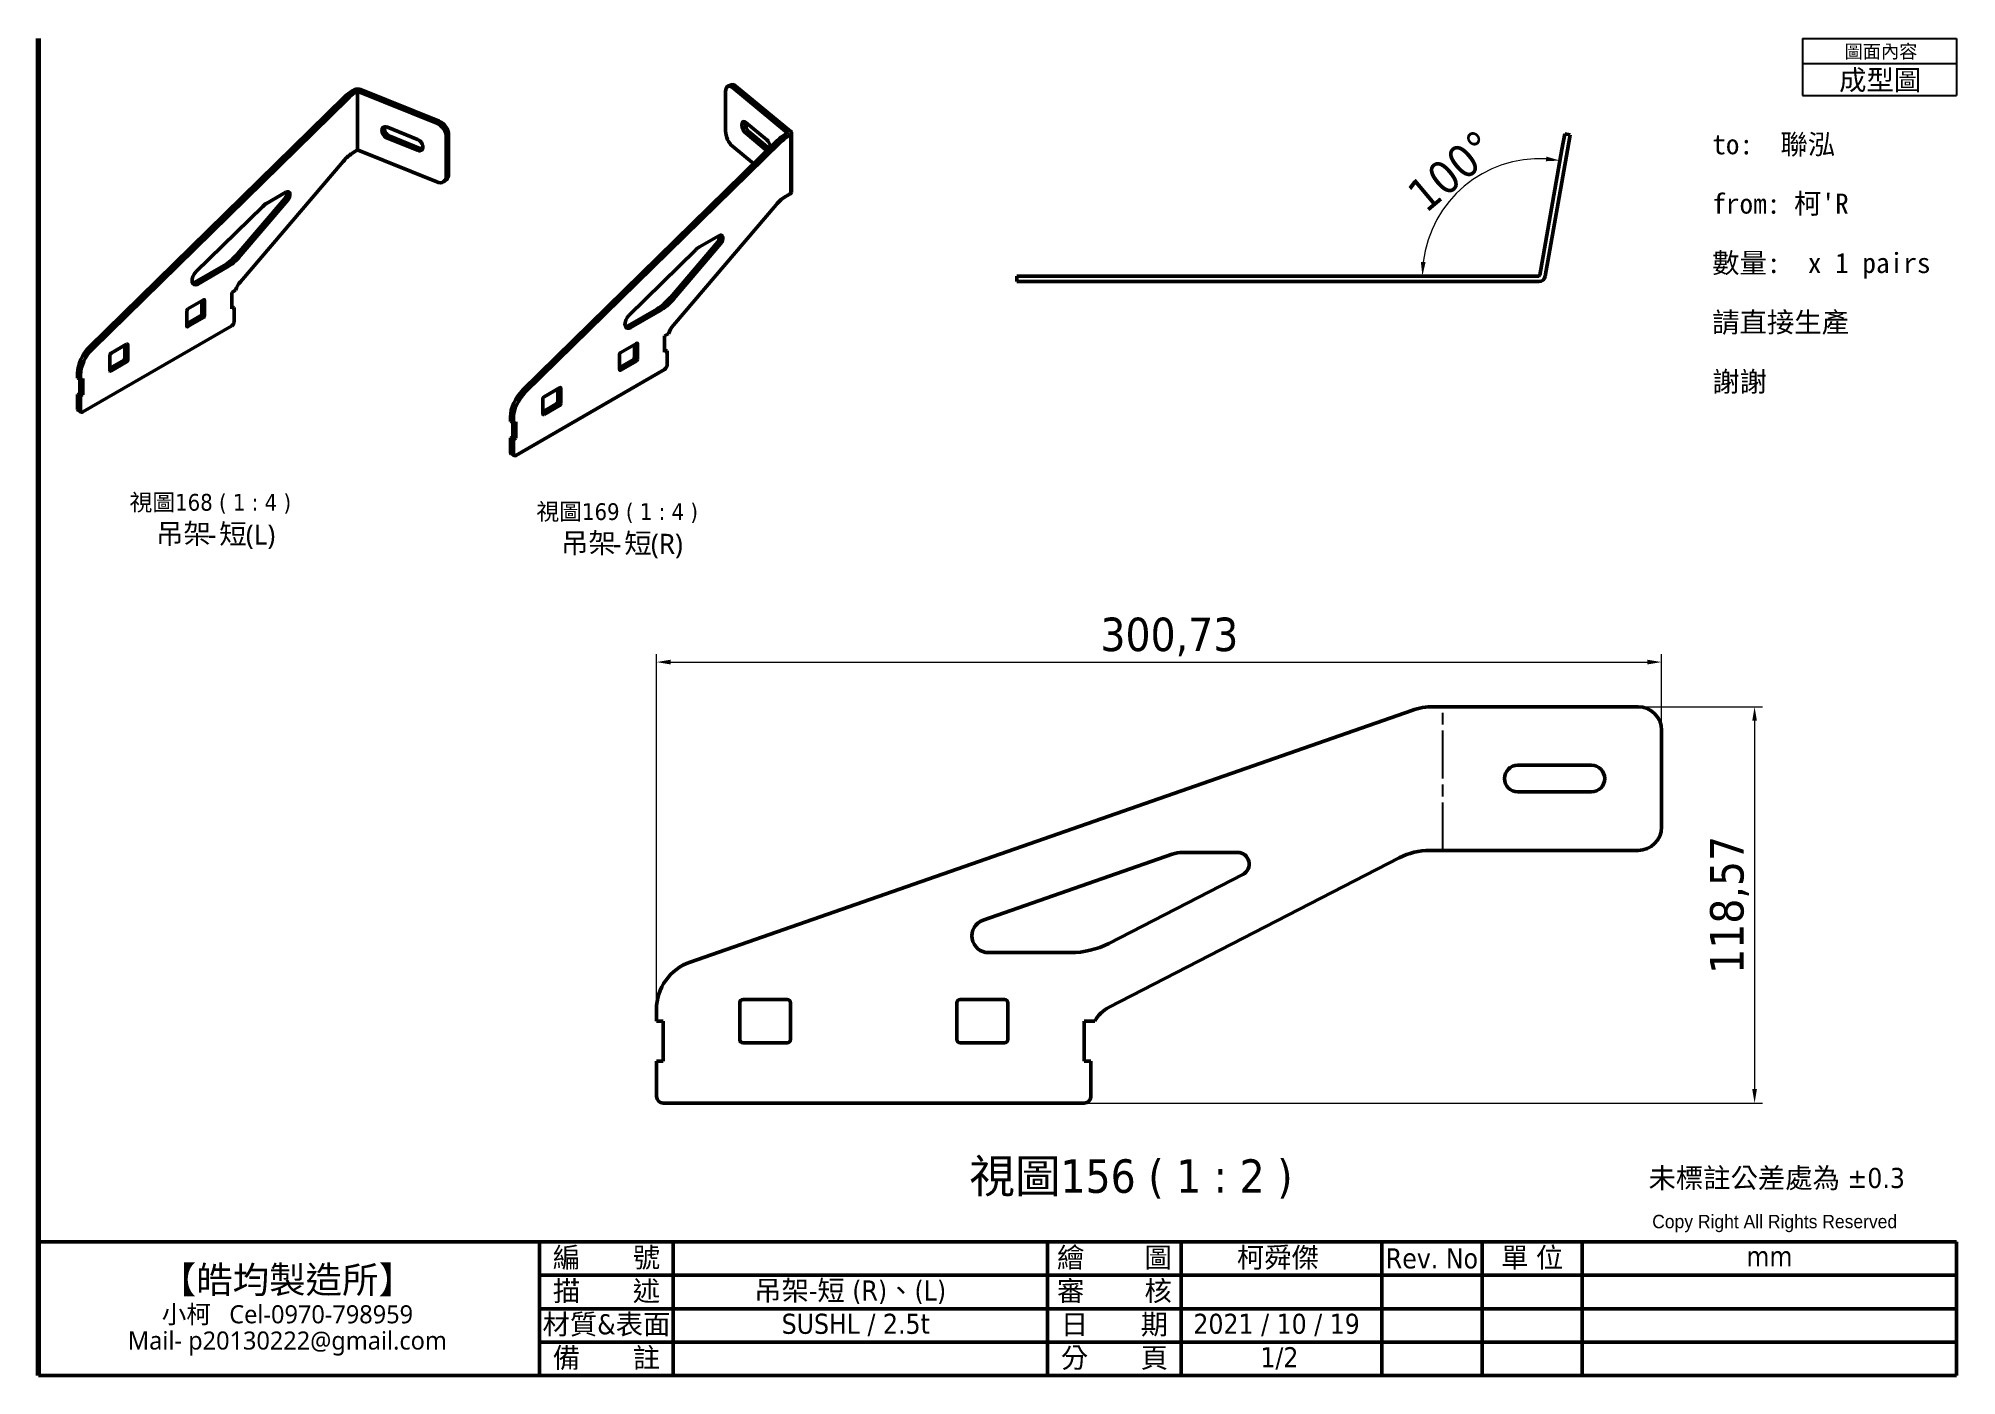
# Model space of a CAD drawing. Header units: millimetres. Extents: x 10 to 584, y 10 to 410.
import ezdxf
from ezdxf.enums import TextEntityAlignment as Align

# ---------------------------------------------------------------- set-up
doc = ezdxf.new("R2010")
doc.units = ezdxf.units.MM
doc.header["$LTSCALE"] = 2
doc.linetypes.add('CHAIN', pattern=[0.3543, 0.2362, -0.0295, 0.0591, -0.0295])
for name, color, linetype, lineweight in [('可見 (ISO)', 7, 'Continuous', 50), ('圖框 (ISO)', 7, 'Continuous', 70), ('折彎中心線 (ISO)', 7, 'CHAIN', 25), ('標註 (ISO)', 12, 'Continuous', 18), ('標題 (ISO)', 7, 'Continuous', 50), ('窄部可見 (ISO)', 7, 'Continuous', 35), ('符號 (ISO)', 7, 'Continuous', 25)]:
    doc.layers.add(name, color=color, linetype=linetype, lineweight=lineweight)
doc.styles.add('@2.0標示文字 (ISO)', font='tahoma_0.ttf')
doc.styles.add('@2.5註記文字 (ISO)', font='tahoma_0.ttf')
doc.styles.add('@3.0標示文字 (ISO)', font='tahoma_0.ttf')
doc.styles.add('文字型式111', font='Microsoft JhengHei.ttf')
doc.styles.add('文字型式117', font='segoeui_0.ttf')
doc.styles.add('標示文字 (ISO)', font='tahoma_0.ttf')
doc.styles.add('註記文字 (ISO)', font='tahoma_0.ttf')
doc.dimstyles.new('預設 (ISO)', dxfattribs={"dimscale": 2, "dimtxt": 5, "dimasz": 2.1, "dimexe": 1.2, "dimexo": 0.5, "dimgap": 0.3, "dimtad": 1, "dimrnd": 1e-08, "dimtxsty": '標示文字 (ISO)', "dimcen": 0.09, "dimdle": 3, "dimclrd": 256, "dimclre": 256, "dimclrt": 256, "dimazin": 2, "dimtfac": 1, "dimtmove": 0, "dimatfit": 3, "dimfxl": 0, "dimtolj": 1, "dimtzin": 0, "dimlwd": -1, "dimlwe": -1, "dimarcsym": 0})

# ---------------------------------------------------------------- blocks, each defined once
blk = doc.blocks.new('圖框 預設圖框')
at = {"layer": '圖框 (ISO)', "flags": 128}
blk.add_lwpolyline([(5, 5), (5, 205)], dxfattribs=at)
blk = doc.blocks.new('標題欄框 KSJ-單位mm')
at = {"layer": '標題 (ISO)'}
for p, q in [((41.84, 139.37), (328.84, 139.37)), ((41.84, 130.09), (41.84, 139.37)), ((116.84, 139.37), (116.84, 119.37)), ((136.84, 139.37), (136.84, 119.37)), ((136.84, 139.37), (136.84, 119.37)), ((192.84, 139.37), (192.84, 119.37)), ((212.84, 139.37), (212.84, 119.37)), ((212.84, 139.37), (212.84, 119.37)), ((242.84, 139.37), (242.84, 119.37)), ((257.84, 139.37), (257.84, 119.37)), ((272.84, 139.37), (272.84, 119.37)), ((328.84, 133.09), (328.84, 139.37)), ((116.84, 134.37), (192.84, 134.37)), ((192.84, 134.37), (212.84, 134.37)), ((212.84, 134.37), (242.84, 134.37)), ((242.84, 134.37), (328.84, 134.37)), ((328.84, 133.09), (328.84, 119.37)), ((41.84, 119.37), (41.84, 130.09)), ((116.84, 129.37), (192.84, 129.37)), ((192.84, 129.37), (242.84, 129.37)), ((242.84, 129.37), (328.84, 129.37)), ((116.84, 124.37), (192.84, 124.37)), ((192.84, 124.37), (242.84, 124.37)), ((242.84, 124.37), (328.84, 124.37)), ((41.84, 119.37), (328.84, 119.37)), ((242.84, 119.37), (328.84, 119.37))]:
    blk.add_line(p, q, dxfattribs=at)
at = {"layer": '標題 (ISO)', "insert": (283.3, 143.41), "char_height": 2, "attachment_point": 1, "style": '註記文字 (ISO)'}
blk.add_mtext('\\f新細明體|b0|i0;\\H2.0000;Copy Right All Rights Reserved', dxfattribs=at)
at = {"layer": '標題 (ISO)', "char_height": 3, "attachment_point": 5, "style": '註記文字 (ISO)'}
for s, insert, width in [('編       號', (126.84, 136.87), 20), ('繪        圖        ', (202.84, 136.87), 20), ('Rev. No', (250.34, 136.87), 15), ('單 位 ', (265.34, 136.87), 15), ('mm', (300.84, 137.21), 56), ('描       述', (126.84, 131.87), 20), ('審        核', (202.84, 131.87), 20), ('材質&表面', (126.84, 126.87), 20), ('日       期', (202.84, 126.87), 20), ('備       註', (126.84, 121.87), 20), ('分       頁', (202.84, 121.87), 20)]:
    blk.add_mtext(s, dxfattribs=dict(at, insert=insert, width=width))
at = {"layer": '標題 (ISO)', "insert": (79.1, 129.03), "char_height": 3, "width": 74.2489, "attachment_point": 5, "line_spacing_factor": 0.871881, "style": '註記文字 (ISO)'}
blk.add_mtext('{\\fMicrosoft JhengHei|b1|i0|c136|p34;\\H1.33333x;【皓均製造所】\\P\\fMicrosoft JhengHei|b0|i0|c136|p34;\\H0.675x;小柯   \\fMicrosoft JhengHei|b0|i0|c0|p34;Cel-\\f@Microsoft JhengHei|b0|i0|c0|p34;0970-798959\\H1.40979x; \\H0.70932x;\\P\\fMicrosoft JhengHei|b0|i0|c0|p34;Mail- \\f@Microsoft JhengHei|b0|i0|c0|p34;p20130222@gmail.com\\H1.08693x; }', dxfattribs=at)
at = {"layer": '標題 (ISO)', "style": '註記文字 (ISO)'}
for tag, p in [('請輸入編號', (164.84, 136.87)), ('請輸入審核人員', (227.84, 131.87)), ('(變更序號)輸入1', (250.34, 131.87)), ('變更的日期1', (265.34, 131.87)), ('設計變更的內容1', (300.84, 131.87)), ('(變更序號)輸入2', (250.34, 126.87)), ('變更的日期2', (265.34, 126.87)), ('設計變更的內容2', (300.84, 126.87)), ('請輸入備註', (164.84, 121.87)), ('(變更序號)輸入3', (250.34, 121.87)), ('變更的日期3', (265.34, 121.87)), ('設計變更的內容3', (300.84, 121.87))]:
    blk.add_attdef(tag, text='', height=3, dxfattribs=at).set_placement(p, align=Align.MIDDLE_CENTER)
for tag, p in [('請輸入繪圖人員_001', (221.16, 135.53)), ('請輸入描述_001', (148.94, 130.6)), ('請輸入材質&表面處理_001', (153.05, 125.62)), ('請輸入日期_001', (214.65, 125.62)), ('請輸入分頁_001', (224.67, 120.62))]:
    blk.add_attdef(tag, p, '', height=3, dxfattribs=at)
blk = doc.blocks.new('表格1')
at = {"layer": '符號 (ISO)'}
for p, q in [((268.95, 205), (292, 205)), ((268.95, 205), (268.95, 201.22)), ((292, 205), (292, 201.22)), ((268.95, 201.22), (292, 201.22)), ((268.95, 201.22), (268.95, 196.44)), ((292, 201.22), (292, 196.44)), ((268.95, 196.44), (292, 196.44))]:
    blk.add_line(p, q, dxfattribs=at)
at = {"layer": '符號 (ISO)', "attachment_point": 7}
for s, insert, char_height, style in [('圖面內容', (275.21, 201.83), 2, '@2.0標示文字 (ISO)'), ('成型圖', (274.42, 196.92), 3, '@3.0標示文字 (ISO)')]:
    blk.add_mtext(s, dxfattribs=dict(at, insert=insert, char_height=char_height, style=style))
blk = doc.blocks.new('*D11')
at = {"layer": 'Defpoints', "color": 0}
for p in [(465.91, 376.8), (445.33, 371.12), (453.48, 338.91), (459.23, 338.91)]:
    blk.add_point(p, dxfattribs=at)
at = {"layer": '標註 (ISO)'}
blk.add_arc((459.23, 338.91), 35.09, 86.86251, 173.13749, dxfattribs=at)
for points in [[(461.23, 374.64), (461.07, 373.25), (465.32, 373.46)], [(425.09, 343.06), (423.69, 343.14), (424.14, 338.91)]]:
    blk.add_solid(points, dxfattribs=at)
at = {"layer": '標註 (ISO)', "insert": (429.59, 374.22), "char_height": 10, "attachment_point": 2, "rotation": 40, "style": '標示文字 (ISO)'}
blk.add_mtext('\\A1;100°', dxfattribs=at)
blk = doc.blocks.new('*D12')
at = {"layer": 'Defpoints', "color": 0}
for p in [(495.69, 223.43), (495.69, 203.09), (194.96, 119.52)]:
    blk.add_point(p, dxfattribs=at)
at = {"layer": '標註 (ISO)'}
for p, q in [((194.96, 120.52), (194.96, 225.83)), ((495.69, 204.09), (495.69, 225.83)), ((199.16, 223.43), (491.49, 223.43))]:
    blk.add_line(p, q, dxfattribs=at)
for points in [[(199.16, 224.13), (199.16, 222.73), (194.96, 223.43)], [(491.49, 224.13), (491.49, 222.73), (495.69, 223.43)]]:
    blk.add_solid(points, dxfattribs=at)
at = {"layer": '標註 (ISO)', "insert": (348.43, 236.73), "char_height": 10, "attachment_point": 2, "style": '標示文字 (ISO)'}
blk.add_mtext('\\A1;300,73', dxfattribs=at)
blk = doc.blocks.new('*D13')
at = {"layer": 'Defpoints', "color": 0}
for p in [(488.69, 210.09), (322.96, 91.52), (523.54, 91.52)]:
    blk.add_point(p, dxfattribs=at)
at = {"layer": '標註 (ISO)'}
for p, q in [((489.69, 210.09), (525.94, 210.09)), ((523.54, 205.89), (523.54, 95.72)), ((323.96, 91.52), (525.94, 91.52))]:
    blk.add_line(p, q, dxfattribs=at)
for points in [[(522.84, 205.89), (524.24, 205.89), (523.54, 210.09)], [(522.84, 95.72), (524.24, 95.72), (523.54, 91.52)]]:
    blk.add_solid(points, dxfattribs=at)
at = {"layer": '標註 (ISO)', "insert": (510.23, 150.81), "char_height": 10, "attachment_point": 2, "rotation": 90, "style": '標示文字 (ISO)'}
blk.add_mtext('\\A1;118,57', dxfattribs=at)

msp = doc.modelspace()

# ---------------------------------------------------------------- linework, layer by layer
at = {"layer": '可見 (ISO)'}
for p, q in [((216.347, 395.705), (217.371, 396.119)), ((101.615, 392.465), (25.269, 317.649)), ((102.499, 391.954), (26.153, 317.139)), ((104.513, 394.593), (103.943, 394.264)), ((105.397, 394.083), (104.827, 393.754)), ((129.187, 384.611), (105.717, 394.099)), ((129.904, 385.203), (106.434, 394.69)), ((215.651, 382.276), (215.651, 394.115)), ((217.659, 395.318), (234.092, 381.768)), ((218.682, 395.732), (235.116, 382.182)), ((227.983, 379.661), (221.674, 384.863)), ((114.442, 383.428), (123.453, 379.785)), ((123.453, 376.519), (114.442, 380.162)), ((124.17, 377.11), (115.159, 380.753)), ((132.054, 368.755), (132.054, 380.595)), ((132.771, 369.347), (132.771, 381.186)), ((231.166, 379.454), (154.82, 304.639)), ((232.049, 378.944), (155.704, 304.129)), ((221.674, 381.597), (227.983, 376.395)), ((222.697, 382.011), (228.713, 377.051)), ((234.064, 381.583), (233.494, 381.254)), ((234.948, 381.073), (234.377, 380.743)), ((235.387, 364.13), (235.387, 381.685)), ((465.908, 376.803), (466.718, 381.399)), ((466.718, 381.399), (468.359, 381.11)), ((467.549, 376.514), (468.359, 381.11)), ((70.476, 337.224), (101.18, 373.19)), ((104.415, 375.961), (105.397, 376.528)), ((105.717, 376.545), (129.187, 367.057)), ((224.057, 372.488), (217.659, 377.763)), ((465.908, 376.803), (459.274, 339.182)), ((467.549, 376.514), (460.915, 338.893)), ((132.13, 367.805), (131.413, 367.214)), ((83.744, 362.115), (69.573, 345.516)), ((78.304, 360.654), (84.062, 363.978)), ((233.966, 362.951), (234.948, 363.518)), ((57.143, 340.157), (77.14, 359.754)), ((84.628, 361.605), (70.457, 345.006)), ((200.027, 324.214), (230.731, 360.179)), ((207.855, 347.643), (213.612, 350.967)), ((186.693, 327.147), (206.691, 346.743)), ((213.295, 349.105), (199.124, 332.506)), ((214.178, 348.595), (200.007, 331.995)), ((65.53, 342.051), (56.841, 337.035)), ((66.413, 341.541), (57.725, 336.525)), ((302.815, 338.907), (309.522, 338.907)), ((302.815, 338.907), (302.815, 337.24)), ((453.48, 338.907), (309.522, 338.907)), ((453.48, 338.907), (457.87, 338.907)), ((458.946, 338.907), (457.87, 338.907)), ((67.851, 334.002), (68.975, 334.651)), ((67.851, 329.103), (67.851, 334.002)), ((302.815, 337.24), (309.522, 337.24)), ((453.48, 337.24), (309.522, 337.24)), ((453.48, 337.24), (457.87, 337.24)), ((458.946, 337.24), (457.87, 337.24)), ((54.38, 323.979), (54.38, 328.47)), ((54.734, 329.083), (59.401, 331.777)), ((58.871, 331.471), (58.871, 327.592)), ((59.754, 331.573), (59.754, 327.082)), ((68.558, 329.511), (67.851, 329.919)), ((68.558, 329.511), (67.851, 329.103)), ((68.558, 325.225), (68.558, 329.511)), ((195.08, 329.041), (186.391, 324.024)), ((195.964, 328.531), (187.275, 323.514)), ((23.303, 298.28), (67.851, 324)), ((58.517, 326.98), (54.38, 324.592)), ((59.401, 326.47), (54.734, 323.775)), ((197.402, 320.991), (198.526, 321.641)), ((31.753, 315.814), (36.42, 318.509)), ((35.89, 318.203), (35.89, 314.324)), ((36.774, 318.305), (36.774, 313.814)), ((184.285, 316.072), (188.952, 318.766)), ((188.421, 318.46), (188.421, 314.582)), ((189.305, 318.562), (189.305, 314.072)), ((197.402, 316.092), (197.402, 320.991)), ((197.402, 316.909), (198.109, 316.501)), ((198.109, 316.501), (197.402, 316.092)), ((198.109, 312.214), (198.109, 316.501)), ((31.4, 310.711), (31.4, 315.202)), ((35.536, 313.712), (31.4, 311.324)), ((36.42, 313.202), (31.753, 310.507)), ((152.854, 285.27), (197.402, 310.989)), ((183.931, 310.969), (183.931, 315.46)), ((188.068, 313.97), (183.931, 311.581)), ((188.952, 313.459), (184.285, 310.765)), ((21.712, 309.813), (21.712, 308.384)), ((22.596, 307.874), (21.712, 308.384)), ((22.419, 307.976), (22.419, 303.894)), ((22.596, 309.303), (22.596, 307.874)), ((22.596, 307.874), (23.303, 308.282)), ((23.303, 308.282), (23.303, 303.383)), ((161.304, 302.804), (165.971, 305.498)), ((165.44, 305.192), (165.44, 301.314)), ((166.324, 305.294), (166.324, 300.804)), ((22.419, 303.894), (21.712, 303.485)), ((22.596, 302.975), (21.712, 303.485)), ((21.712, 303.485), (21.712, 299.199)), ((21.919, 298.741), (22.803, 298.231)), ((23.303, 303.383), (22.419, 303.894)), ((23.303, 303.383), (22.596, 302.975)), ((22.596, 302.975), (22.596, 298.688)), ((160.95, 297.701), (160.95, 302.192)), ((165.087, 300.701), (160.95, 298.313)), ((165.971, 300.191), (161.304, 297.497)), ((151.263, 296.803), (151.263, 295.374)), ((151.263, 295.374), (152.147, 294.864)), ((151.97, 294.966), (151.97, 290.883)), ((152.147, 296.292), (152.147, 294.864)), ((152.147, 294.864), (152.854, 295.272)), ((152.854, 295.272), (152.854, 290.373)), ((151.97, 290.883), (151.263, 290.475)), ((151.263, 290.475), (151.263, 286.188)), ((151.263, 290.475), (152.147, 289.965)), ((151.97, 290.883), (152.854, 290.373)), ((152.854, 290.373), (152.147, 289.965)), ((152.147, 289.965), (152.147, 285.678)), ((151.47, 285.73), (152.354, 285.22)), ((420.956, 208.979), (205.019, 133.688)), ((488.69, 210.094), (427.541, 210.094)), ((495.69, 174.094), (495.69, 203.094)), ((452.69, 192.594), (474.69, 192.594)), ((474.69, 184.594), (452.69, 184.594)), ((352.523, 166.524), (368.808, 166.524)), ((426.377, 167.094), (488.69, 167.094)), ((292.67, 146.245), (349.231, 165.967)), ((330.383, 120.204), (417.228, 164.879)), ((370.409, 159.912), (330.328, 139.293)), ((318.892, 136.524), (294.316, 136.524)), ((219.857, 110.524), (219.857, 121.524)), ((220.857, 122.524), (234.057, 122.524)), ((235.057, 121.524), (235.057, 110.524)), ((284.857, 110.524), (284.857, 121.524)), ((285.857, 122.524), (299.057, 122.524)), ((300.057, 121.524), (300.057, 110.524)), ((194.957, 119.524), (194.957, 116.024)), ((194.957, 116.024), (196.957, 116.024)), ((196.957, 116.024), (196.957, 104.024)), ((322.957, 104.024), (322.957, 116.024)), ((322.957, 116.024), (326.137, 116.024)), ((234.057, 109.524), (220.857, 109.524)), ((299.057, 109.524), (285.857, 109.524)), ((196.957, 104.024), (194.957, 104.024)), ((194.957, 104.024), (194.957, 93.524)), ((324.957, 104.024), (322.957, 104.024)), ((324.957, 93.524), (324.957, 104.024)), ((196.957, 91.524), (322.957, 91.524))]:
    msp.add_line(p, q, dxfattribs=at)
for centre, radius, start, end in [((458.946, 339.24), 0.333, 270, 350), ((458.946, 339.24), 2, 270, 350), ((427.541, 190.094), 20, 90, 109.222142), ((488.69, 203.094), 7, 0, 90), ((452.69, 188.594), 4, 90, 270), ((474.69, 188.594), 4, 270, 90), ((488.69, 174.094), 7, 270, 0), ((352.523, 156.524), 10, 90, 109.222142), ((368.808, 163.024), 3.5, 297.222142, 90), ((426.377, 147.094), 20, 90, 117.222142), ((294.316, 141.524), 5, 109.222142, 270), ((318.892, 161.524), 25, 270, 297.222142), ((209.957, 119.524), 15, 109.222142, 180), ((220.857, 121.524), 1, 90, 180), ((234.057, 121.524), 1, 0, 90), ((285.857, 121.524), 1, 90, 180), ((299.057, 121.524), 1, 0, 90), ((334.957, 111.312), 10, 117.222142, 151.884415), ((220.857, 110.524), 1, 180, 270), ((234.057, 110.524), 1, 270, 0), ((285.857, 110.524), 1, 180, 270), ((299.057, 110.524), 1, 270, 0), ((196.957, 93.524), 2, 180, 270), ((322.957, 93.524), 2, 270, 0)]:
    msp.add_arc(centre, radius, start, end, dxfattribs=at)
for centre, major_axis, ratio, start_param, end_param in [((218.682, 392.874), (-1.312, 3.245), 0.4683232, 5.5710674, 6.2831853), ((103.943, 386.099), (-5, -8.66), 0.5773503, 3.9269908, 4.2624805), ((104.827, 385.589), (-5, -8.66), 0.5773503, 3.9269908, 4.2624805), ((105.574, 393.981), (-1.5, 0), 0.5773503, 4.1015237, 5.4977871), ((105.574, 393.981), (-0.25, 0), 0.5773503, 4.1015237, 5.4977871), ((217.659, 392.46), (-1.312, 3.245), 0.4683232, 5.5710674, 7.1418637), ((129.187, 381.754), (-2.227, 2.7), 0.6688348, 3.8231013, 5.3938976), ((129.904, 382.345), (-2.227, 2.7), 0.6688348, 3.8231013, 5.3938976), ((221.674, 383.23), (-0.75, 1.854), 0.4683232, 5.5710674, 8.71266), ((222.697, 383.644), (0.75, -1.854), 0.4683232, 3.7721252, 5.5710674), ((114.442, 381.795), (-1.272, 1.543), 0.6688348, 5.3938976, 8.5354903), ((115.159, 382.386), (-1.272, 1.543), 0.6688348, 0.3547375, 2.2523049), ((123.453, 378.152), (1.272, -1.543), 0.6688348, 5.3938976, 8.5354903), ((217.659, 380.621), (-1.312, 3.245), 0.4683232, 0.8586784, 2.4294747), ((227.983, 378.028), (-0.75, 1.854), 0.4683232, 4.2062621, 5.5710674), ((233.494, 373.089), (-5, -8.66), 0.5773503, 3.9269908, 4.2624805), ((234.377, 372.578), (-5, -8.66), 0.5773503, 3.9269908, 4.2624805), ((233.887, 381.685), (0.25, 0), 0.5773503, 5.4977871, 6.8940505), ((233.887, 381.685), (1.5, 0), 0.5773503, 5.4977871, 6.8940505), ((104.415, 367.796), (5, 8.66), 0.5773503, 0.7853982, 1.2605142), ((105.574, 376.426), (0.25, 0), 0.5773503, 0.9599311, 2.3561945), ((124.17, 378.743), (1.272, -1.543), 0.6688348, 5.3938976, 5.9284478), ((227.983, 378.028), (0.75, -1.854), 0.4683232, 5.5710674, 5.6000371), ((129.187, 369.914), (2.227, -2.7), 0.6688348, 5.3938976, 6.9646939), ((129.904, 370.506), (2.227, -2.7), 0.6688348, 0, 0.6815086), ((83.178, 363.059), (-0.875, -1.516), 0.5773503, 1.2605142, 2.6121223), ((84.062, 362.549), (0.875, 1.516), 0.5773503, 4.4021068, 7.0685835), ((233.966, 354.786), (5, 8.66), 0.5773503, 0.7853982, 1.2605142), ((233.887, 364.13), (1.5, 0), 0.5773503, 5.4977871, 6.2831853), ((78.304, 356.571), (2.5, 4.33), 0.5773503, 0.7853982, 1.1208878), ((212.728, 350.049), (-0.875, -1.516), 0.5773503, 1.2605142, 2.6121223), ((213.612, 349.538), (0.875, 1.516), 0.5773503, 4.4021068, 7.0685835), ((65.53, 352.258), (-6.25, -10.825), 0.5773503, 0.7853982, 1.2605142), ((66.413, 351.747), (-6.25, -10.825), 0.5773503, 0.7853982, 1.2605142), ((207.855, 343.561), (2.5, 4.33), 0.5773503, 0.7853982, 1.1208878), ((57.725, 338.566), (-1.25, -2.165), 0.5773503, 4.2624805, 7.0685835), ((56.841, 339.076), (-1.25, -2.165), 0.5773503, 0.3613671, 0.7853982), ((72.094, 334.528), (2.5, 4.33), 0.5773503, 1.2605142, 1.865485), ((54.734, 328.674), (0.25, 0.433), 0.5773503, 0.7853982, 2.3561945), ((58.517, 327.388), (-0.25, -0.433), 0.5773503, 0.7853982, 2.3561945), ((59.401, 331.369), (0.25, 0.433), 0.5773503, 5.4977871, 7.0685835), ((195.08, 339.247), (-6.25, -10.825), 0.5773503, 0.7853982, 1.2605142), ((195.964, 338.737), (-6.25, -10.825), 0.5773503, 0.7853982, 1.2605142), ((54.734, 324.184), (-0.25, -0.433), 0.5773503, 5.4977871, 7.0685835), ((59.401, 326.878), (-0.25, -0.433), 0.5773503, 0.7853982, 2.3561945), ((67.851, 324.816), (0.5, 0.866), 0.5773503, 3.9269908, 5.4977871), ((187.275, 325.555), (-1.25, -2.165), 0.5773503, 4.2624805, 7.0685835), ((186.391, 326.066), (-1.25, -2.165), 0.5773503, 0.3613671, 0.7853982), ((201.644, 321.517), (2.5, 4.33), 0.5773503, 1.2605142, 1.865485), ((27.015, 312.875), (-3.75, -6.495), 0.5773503, 4.2624805, 5.4977871), ((27.899, 312.365), (-3.75, -6.495), 0.5773503, 4.2624805, 5.4977871), ((31.753, 315.406), (0.25, 0.433), 0.5773503, 0.7853982, 2.3561945), ((36.42, 318.101), (0.25, 0.433), 0.5773503, 5.4977871, 7.0685835), ((184.285, 315.664), (0.25, 0.433), 0.5773503, 0.7853982, 2.3561945), ((188.952, 318.358), (0.25, 0.433), 0.5773503, 5.4977871, 7.0685835), ((31.753, 310.915), (-0.25, -0.433), 0.5773503, 5.4977871, 7.0685835), ((35.536, 314.12), (-0.25, -0.433), 0.5773503, 0.7853982, 2.3561945), ((36.42, 313.61), (-0.25, -0.433), 0.5773503, 0.7853982, 2.3561945), ((184.285, 311.173), (-0.25, -0.433), 0.5773503, 5.4977871, 7.0685835), ((188.068, 314.378), (-0.25, -0.433), 0.5773503, 0.7853982, 2.3561945), ((188.952, 313.868), (-0.25, -0.433), 0.5773503, 0.7853982, 2.3561945), ((197.402, 311.806), (0.5, 0.866), 0.5773503, 3.9269908, 5.4977871), ((156.566, 299.865), (-3.75, -6.495), 0.5773503, 4.2624805, 5.4977871), ((165.971, 305.09), (0.25, 0.433), 0.5773503, 5.4977871, 7.0685835), ((22.419, 299.607), (-0.5, -0.866), 0.5773503, 5.4977871, 6.2831853), ((23.303, 299.097), (-0.5, -0.866), 0.5773503, 5.4977871, 7.0685835), ((157.45, 299.354), (-3.75, -6.495), 0.5773503, 4.2624805, 5.4977871), ((161.304, 302.396), (0.25, 0.433), 0.5773503, 0.7853982, 2.3561945), ((165.087, 301.11), (-0.25, -0.433), 0.5773503, 0.7853982, 2.3561945), ((165.971, 300.599), (-0.25, -0.433), 0.5773503, 0.7853982, 2.3561945), ((161.304, 297.905), (-0.25, -0.433), 0.5773503, 5.4977871, 7.0685835), ((151.97, 286.597), (-0.5, -0.866), 0.5773503, 5.4977871, 6.2831853), ((152.854, 286.086), (-0.5, -0.866), 0.5773503, 5.4977871, 7.0685835)]:
    msp.add_ellipse(centre, major_axis=major_axis, ratio=ratio, start_param=start_param, end_param=end_param, dxfattribs=at)
at = {"layer": '折彎中心線 (ISO)', "ltscale": 30.341518}
msp.add_line((430.271, 167.094), (430.271, 210.094), dxfattribs=at)
at = {"layer": '窄部可見 (ISO)'}
for p, q in [((102.499, 391.954), (101.615, 392.465)), ((104.827, 393.754), (103.943, 394.264)), ((105.397, 376.528), (105.397, 394.083)), ((105.717, 376.545), (105.717, 394.099)), ((217.659, 395.318), (218.682, 395.732)), ((129.187, 384.611), (129.904, 385.203)), ((114.442, 380.162), (115.159, 380.753)), ((132.054, 380.595), (132.771, 381.186)), ((221.674, 381.597), (222.697, 382.011)), ((231.166, 379.454), (232.049, 378.944)), ((233.494, 381.254), (234.377, 380.743)), ((234.092, 381.602), (234.092, 381.768)), ((234.948, 381.073), (234.948, 363.518)), ((123.453, 376.519), (124.17, 377.11)), ((227.983, 376.395), (228.086, 376.436)), ((132.054, 368.755), (132.771, 369.347)), ((84.628, 361.605), (83.744, 362.115)), ((70.457, 345.006), (69.573, 345.516)), ((213.295, 349.105), (214.178, 348.595)), ((66.413, 341.541), (65.53, 342.051)), ((57.725, 336.525), (56.841, 337.035)), ((59.754, 327.082), (58.871, 327.592)), ((59.754, 331.573), (59.401, 331.777)), ((195.08, 329.041), (195.964, 328.531)), ((199.124, 332.506), (200.007, 331.995)), ((54.734, 323.775), (54.38, 323.979)), ((59.401, 326.47), (58.517, 326.98)), ((186.391, 324.024), (187.275, 323.514)), ((26.153, 317.139), (25.269, 317.649)), ((36.774, 318.305), (36.42, 318.509)), ((188.952, 318.766), (189.305, 318.562)), ((31.753, 310.507), (31.4, 310.711)), ((36.42, 313.202), (35.536, 313.712)), ((36.774, 313.814), (35.89, 314.324)), ((183.931, 310.969), (184.285, 310.765)), ((188.068, 313.97), (188.952, 313.459)), ((188.421, 314.582), (189.305, 314.072)), ((22.596, 309.303), (21.712, 309.813)), ((154.82, 304.639), (155.704, 304.129)), ((165.971, 305.498), (166.324, 305.294)), ((22.596, 298.688), (21.712, 299.199)), ((165.087, 300.701), (165.971, 300.191)), ((165.44, 301.314), (166.324, 300.804)), ((151.263, 296.803), (152.147, 296.292)), ((160.95, 297.701), (161.304, 297.497)), ((151.263, 286.188), (152.147, 285.678))]:
    msp.add_line(p, q, dxfattribs=at)

# ---------------------------------------------------------------- block references
at = {"xscale": 2, "yscale": 2, "zscale": 2}
for name in ['圖框 預設圖框', '表格1']:
    msp.add_blockref(name, (0, 0), dxfattribs=at)
msp.add_blockref('標題欄框 KSJ-單位mm', (-73.689, -228.731), dxfattribs=at).add_auto_attribs({'請輸入描述_001': '吊架-短 (R)、(L)', '請輸入材質&表面處理_001': 'SUSHL / 2.5t', '請輸入繪圖人員_001': '柯舜傑', '請輸入日期_001': '2021 / 10 / 19', '請輸入分頁_001': '1/2'})

# ---------------------------------------------------------------- texts
at = {"layer": '符號 (ISO)', "insert": (510.857, 381.326), "char_height": 6, "width": 107.14246, "attachment_point": 1, "line_spacing_factor": 1.774675, "style": '註記文字 (ISO)'}
msp.add_mtext("\\f細明體|b0|i0;\\H6.0000;to:  聯泓\\P\\f細明體|b0|i0;\\H6.0000;from: 柯'R\\P\\f細明體|b0|i0;\\H6.0000;數量: \\f細明體|b0|i0;\\H6.0000; x 1 pairs\\f細明體|b0|i0;\\H6.0000;\\P\\f細明體|b0|i0;\\H6.0000;請直接生產\\P\\f細明體|b0|i0;\\H6.0000;謝謝", dxfattribs=at)
at = {"layer": '符號 (ISO)', "attachment_point": 7}
for s, insert, char_height, style in [('視圖168 ( 1 : 4 )', (37.274, 267.825), 5, '@2.5註記文字 (ISO)'), ('視圖169 ( 1 : 4 )', (159.02, 265.038), 5, '@2.5註記文字 (ISO)'), ('吊架', (45.211, 258.184), 6, '文字型式111'), ('短', (64.133, 258.225), 6, '文字型式111'), ('(L)', (72.098, 257.258), 6, '文字型式117'), ('-', (60.752, 258.622), 6, '文字型式117'), ('吊架', (166.412, 255.398), 6, '文字型式111'), ('-', (181.953, 255.835), 6, '文字型式117'), ('短', (185.333, 255.439), 6, '文字型式111'), ('(R)', (193.298, 254.472), 6, '文字型式117'), ('視圖156 ( 1 : 2 )', (288.568, 62.887), 10, '標示文字 (ISO)')]:
    msp.add_mtext(s, dxfattribs=dict(at, insert=insert, char_height=char_height, style=style))
at = {"layer": '符號 (ISO)', "insert": (491.796, 72.125), "char_height": 6, "width": 111.61558, "attachment_point": 1, "style": '註記文字 (ISO)'}
msp.add_mtext('未標註公差處為 ±0.3', dxfattribs=at)

# ---------------------------------------------------------------- dimensions: what is measured, and where the dimension line sits
at = {"layer": '標註 (ISO)'}
dim = msp.add_angular_dim_3p(base=(445.328, 371.125), center=(459.225, 338.907), p1=(465.908, 376.803), p2=(453.48, 338.907), dimstyle='預設 (ISO)', override={"dimgap": 0.3, "dimse1": 1, "dimse2": 1, "dimadec": 2, "dimtol": 0, "dimlim": 0, "dimtp": 0, "dimtm": 0, "dimtdec": 2}, dxfattribs=at)
dim.commit()
dim.dimension.update_dxf_attribs({"geometry": '*D11', "text_midpoint": (436.672, 365.785), "dimtype": 165})
for base, p1, p2, angle, picture, middle in [((495.69, 223.432), (194.957, 119.524), (495.69, 203.094), 180, '*D12', (348.43, 223.432)), ((523.541, 91.524), (488.69, 210.094), (322.957, 91.524), 90, '*D13', (523.541, 150.809))]:
    dim = msp.add_linear_dim(base=base, p1=p1, p2=p2, angle=angle, dimstyle='預設 (ISO)', override={"dimgap": 0.3, "dimdec": 2, "dimtol": 0, "dimlim": 0, "dimtp": 0, "dimtm": 0, "dimtdec": 2, "dimtofl": 0, "dimatfit": 1}, dxfattribs=at)
    dim.commit()
    dim.dimension.update_dxf_attribs({"geometry": picture, "text_midpoint": middle, "dimtype": 160})

doc.saveas('drawing.dxf')
